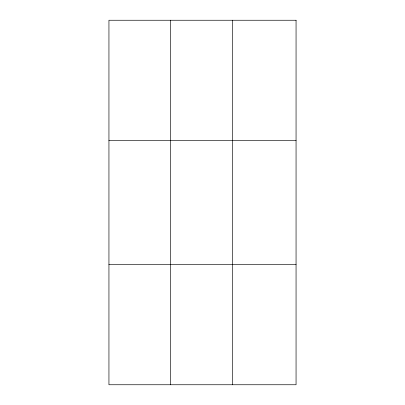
<?xml version="1.0" encoding="UTF-8"?>
<svg xmlns="http://www.w3.org/2000/svg" width="405" height="405" viewBox="0 0 405 405"><rect width="100%" height="100%" fill="white"/><g stroke="black" fill="none" stroke-linecap="round" stroke-linejoin="round"><path stroke-width="0.61" d="M170.687 384.75L170.687 20.25M232.44 384.75L232.44 20.25M108.94 140.535L296.06 140.535M108.94 264.465L296.06 264.465M296.06 20.25L296.06 384.75L108.94 384.75L108.94 20.25L296.06 20.25"/></g></svg>
